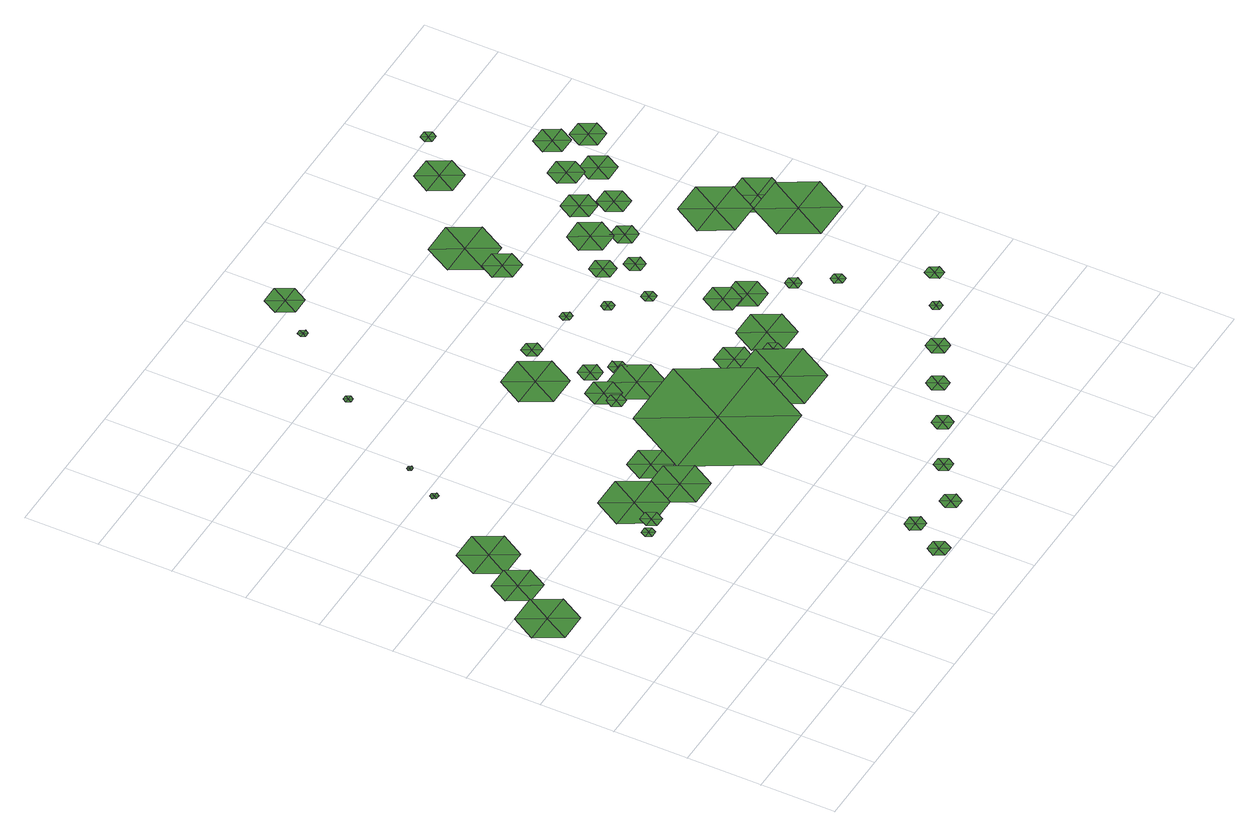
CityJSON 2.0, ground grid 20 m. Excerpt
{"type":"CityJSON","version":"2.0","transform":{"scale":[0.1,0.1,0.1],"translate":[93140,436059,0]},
"CityObjects":{
"tree1":{"type":"SolitaryVegetationObject","attributes":{"Point Count":10255,"Average Intensity":0,"Average Number of Returns":3.85},"geometry":[{"type":"MultiSurface","lod":"0","boundaries":[[[0,1,2]],[[0,3,1]],[[0,4,3]],[[0,5,4]],[[0,6,5]],[[0,2,6]]]}]},
"tree2":{"type":"SolitaryVegetationObject","attributes":{"Point Count":6883,"Average Intensity":0,"Average Number of Returns":3.91},"geometry":[{"type":"MultiSurface","lod":"0","boundaries":[[[7,8,9]],[[7,10,8]],[[7,11,10]],[[7,12,11]],[[7,13,12]],[[7,9,13]]]}]},
"tree3":{"type":"SolitaryVegetationObject","attributes":{"Point Count":7567,"Average Intensity":0,"Average Number of Returns":3.78},"geometry":[{"type":"MultiSurface","lod":"0","boundaries":[[[14,15,16]],[[14,17,15]],[[14,18,17]],[[14,19,18]],[[14,20,19]],[[14,16,20]]]}]},
"tree4":{"type":"SolitaryVegetationObject","attributes":{"Point Count":204,"Average Intensity":0,"Average Number of Returns":1.75},"geometry":[{"type":"MultiSurface","lod":"0","boundaries":[[[21,22,23]],[[21,24,22]],[[21,25,24]],[[21,26,25]],[[21,27,26]],[[21,23,27]]]}]},
"tree5":{"type":"SolitaryVegetationObject","attributes":{"Point Count":142,"Average Intensity":0,"Average Number of Returns":3.11},"geometry":[{"type":"MultiSurface","lod":"0","boundaries":[[[28,29,30]],[[28,31,29]],[[28,32,31]],[[28,33,32]],[[28,34,33]],[[28,30,34]]]}]},
"tree6":{"type":"SolitaryVegetationObject","attributes":{"Point Count":363,"Average Intensity":0,"Average Number of Returns":2.79},"geometry":[{"type":"MultiSurface","lod":"0","boundaries":[[[35,36,37]],[[35,38,36]],[[35,39,38]],[[35,40,39]],[[35,41,40]],[[35,37,41]]]}]},
"tree7":{"type":"SolitaryVegetationObject","attributes":{"Point Count":779,"Average Intensity":0,"Average Number of Returns":4.23},"geometry":[{"type":"MultiSurface","lod":"0","boundaries":[[[42,43,44]],[[42,45,43]],[[42,46,45]],[[42,47,46]],[[42,48,47]],[[42,44,48]]]}]},
"tree8":{"type":"SolitaryVegetationObject","attributes":{"Point Count":1759,"Average Intensity":0,"Average Number of Returns":2.77},"geometry":[{"type":"MultiSurface","lod":"0","boundaries":[[[49,50,51]],[[49,52,50]],[[49,53,52]],[[49,54,53]],[[49,55,54]],[[49,51,55]]]}]},
"tree9":{"type":"SolitaryVegetationObject","attributes":{"Point Count":129,"Average Intensity":0,"Average Number of Returns":3.16},"geometry":[{"type":"MultiSurface","lod":"0","boundaries":[[[56,57,58]],[[56,59,57]],[[56,60,59]],[[56,61,60]],[[56,62,61]],[[56,58,62]]]}]},
"tree10":{"type":"SolitaryVegetationObject","attributes":{"Point Count":512,"Average Intensity":0,"Average Number of Returns":4.14},"geometry":[{"type":"MultiSurface","lod":"0","boundaries":[[[63,64,65]],[[63,66,64]],[[63,67,66]],[[63,68,67]],[[63,69,68]],[[63,65,69]]]}]},
"tree11":{"type":"SolitaryVegetationObject","attributes":{"Point Count":4995,"Average Intensity":0,"Average Number of Returns":3.78},"geometry":[{"type":"MultiSurface","lod":"0","boundaries":[[[70,71,72]],[[70,73,71]],[[70,74,73]],[[70,75,74]],[[70,76,75]],[[70,72,76]]]}]},
"tree12":{"type":"SolitaryVegetationObject","attributes":{"Point Count":1587,"Average Intensity":0,"Average Number of Returns":3.86},"geometry":[{"type":"MultiSurface","lod":"0","boundaries":[[[77,78,79]],[[77,80,78]],[[77,81,80]],[[77,82,81]],[[77,83,82]],[[77,79,83]]]}]},
"tree13":{"type":"SolitaryVegetationObject","attributes":{"Point Count":601,"Average Intensity":0,"Average Number of Returns":4.04},"geometry":[{"type":"MultiSurface","lod":"0","boundaries":[[[84,85,86]],[[84,87,85]],[[84,88,87]],[[84,89,88]],[[84,90,89]],[[84,86,90]]]}]},
"tree14":{"type":"SolitaryVegetationObject","attributes":{"Point Count":152,"Average Intensity":0,"Average Number of Returns":3.23},"geometry":[{"type":"MultiSurface","lod":"0","boundaries":[[[91,92,93]],[[91,94,92]],[[91,95,94]],[[91,96,95]],[[91,97,96]],[[91,93,97]]]}]},
"tree15":{"type":"SolitaryVegetationObject","attributes":{"Point Count":651,"Average Intensity":0,"Average Number of Returns":4.26},"geometry":[{"type":"MultiSurface","lod":"0","boundaries":[[[98,99,100]],[[98,101,99]],[[98,102,101]],[[98,103,102]],[[98,104,103]],[[98,100,104]]]}]},
"tree16":{"type":"SolitaryVegetationObject","attributes":{"Point Count":48356,"Average Intensity":0,"Average Number of Returns":3.88},"geometry":[{"type":"MultiSurface","lod":"0","boundaries":[[[105,106,107]],[[105,108,106]],[[105,109,108]],[[105,110,109]],[[105,111,110]],[[105,107,111]]]}]},
"tree17":{"type":"SolitaryVegetationObject","attributes":{"Point Count":199,"Average Intensity":0,"Average Number of Returns":3.47},"geometry":[{"type":"MultiSurface","lod":"0","boundaries":[[[112,113,114]],[[112,115,113]],[[112,116,115]],[[112,117,116]],[[112,118,117]],[[112,114,118]]]}]},
"tree18":{"type":"SolitaryVegetationObject","attributes":{"Point Count":433,"Average Intensity":0,"Average Number of Returns":3.18},"geometry":[{"type":"MultiSurface","lod":"0","boundaries":[[[119,120,121]],[[119,122,120]],[[119,123,122]],[[119,124,123]],[[119,125,124]],[[119,121,125]]]}]},
"tree19":{"type":"SolitaryVegetationObject","attributes":{"Point Count":2007,"Average Intensity":0,"Average Number of Returns":2.82},"geometry":[{"type":"MultiSurface","lod":"0","boundaries":[[[126,127,128]],[[126,129,127]],[[126,130,129]],[[126,131,130]],[[126,132,131]],[[126,128,132]]]}]},
"tree20":{"type":"SolitaryVegetationObject","attributes":{"Point Count":2214,"Average Intensity":0,"Average Number of Returns":3.38},"geometry":[{"type":"MultiSurface","lod":"0","boundaries":[[[133,134,135]],[[133,136,134]],[[133,137,136]],[[133,138,137]],[[133,139,138]],[[133,135,139]]]}]},
"tree21":{"type":"SolitaryVegetationObject","attributes":{"Point Count":153,"Average Intensity":0,"Average Number of Returns":3.01},"geometry":[{"type":"MultiSurface","lod":"0","boundaries":[[[140,141,142]],[[140,143,141]],[[140,144,143]],[[140,145,144]],[[140,146,145]],[[140,142,146]]]}]},
"tree22":{"type":"SolitaryVegetationObject","attributes":{"Point Count":744,"Average Intensity":0,"Average Number of Returns":3.3},"geometry":[{"type":"MultiSurface","lod":"0","boundaries":[[[147,148,149]],[[147,150,148]],[[147,151,150]],[[147,152,151]],[[147,153,152]],[[147,149,153]]]}]},
"tree23":{"type":"SolitaryVegetationObject","attributes":{"Point Count":1454,"Average Intensity":0,"Average Number of Returns":3.81},"geometry":[{"type":"MultiSurface","lod":"0","boundaries":[[[154,155,156]],[[154,157,155]],[[154,158,157]],[[154,159,158]],[[154,160,159]],[[154,156,160]]]}]},
"tree24":{"type":"SolitaryVegetationObject","attributes":{"Point Count":335,"Average Intensity":0,"Average Number of Returns":3.13},"geometry":[{"type":"MultiSurface","lod":"0","boundaries":[[[161,162,163]],[[161,164,162]],[[161,165,164]],[[161,166,165]],[[161,167,166]],[[161,163,167]]]}]},
"tree25":{"type":"SolitaryVegetationObject","attributes":{"Point Count":304,"Average Intensity":0,"Average Number of Returns":2.59},"geometry":[{"type":"MultiSurface","lod":"0","boundaries":[[[168,169,170]],[[168,171,169]],[[168,172,171]],[[168,173,172]],[[168,174,173]],[[168,170,174]]]}]},
"tree26":{"type":"SolitaryVegetationObject","attributes":{"Point Count":5925,"Average Intensity":0,"Average Number of Returns":3.79},"geometry":[{"type":"MultiSurface","lod":"0","boundaries":[[[175,176,177]],[[175,178,176]],[[175,179,178]],[[175,180,179]],[[175,181,180]],[[175,177,181]]]}]},
"tree27":{"type":"SolitaryVegetationObject","attributes":{"Point Count":3020,"Average Intensity":0,"Average Number of Returns":3.9},"geometry":[{"type":"MultiSurface","lod":"0","boundaries":[[[182,183,184]],[[182,185,183]],[[182,186,185]],[[182,187,186]],[[182,188,187]],[[182,184,188]]]}]},
"tree28":{"type":"SolitaryVegetationObject","attributes":{"Point Count":1573,"Average Intensity":0,"Average Number of Returns":2.73},"geometry":[{"type":"MultiSurface","lod":"0","boundaries":[[[189,190,191]],[[189,192,190]],[[189,193,192]],[[189,194,193]],[[189,195,194]],[[189,191,195]]]}]},
"tree29":{"type":"SolitaryVegetationObject","attributes":{"Point Count":1858,"Average Intensity":0,"Average Number of Returns":4.19},"geometry":[{"type":"MultiSurface","lod":"0","boundaries":[[[196,197,198]],[[196,199,197]],[[196,200,199]],[[196,201,200]],[[196,202,201]],[[196,198,202]]]}]},
"tree30":{"type":"SolitaryVegetationObject","attributes":{"Point Count":348,"Average Intensity":0,"Average Number of Returns":1.92},"geometry":[{"type":"MultiSurface","lod":"0","boundaries":[[[203,204,205]],[[203,206,204]],[[203,207,206]],[[203,208,207]],[[203,209,208]],[[203,205,209]]]}]},
"tree31":{"type":"SolitaryVegetationObject","attributes":{"Point Count":319,"Average Intensity":0,"Average Number of Returns":3.71},"geometry":[{"type":"MultiSurface","lod":"0","boundaries":[[[210,211,212]],[[210,213,211]],[[210,214,213]],[[210,215,214]],[[210,216,215]],[[210,212,216]]]}]},
"tree32":{"type":"SolitaryVegetationObject","attributes":{"Point Count":1496,"Average Intensity":0,"Average Number of Returns":3.72},"geometry":[{"type":"MultiSurface","lod":"0","boundaries":[[[217,218,219]],[[217,220,218]],[[217,221,220]],[[217,222,221]],[[217,223,222]],[[217,219,223]]]}]},
"tree33":{"type":"SolitaryVegetationObject","attributes":{"Point Count":400,"Average Intensity":0,"Average Number of Returns":3.74},"geometry":[{"type":"MultiSurface","lod":"0","boundaries":[[[224,225,226]],[[224,227,225]],[[224,228,227]],[[224,229,228]],[[224,230,229]],[[224,226,230]]]}]},
"tree34":{"type":"SolitaryVegetationObject","attributes":{"Point Count":1701,"Average Intensity":0,"Average Number of Returns":3.98},"geometry":[{"type":"MultiSurface","lod":"0","boundaries":[[[231,232,233]],[[231,234,232]],[[231,235,234]],[[231,236,235]],[[231,237,236]],[[231,233,237]]]}]},
"tree35":{"type":"SolitaryVegetationObject","attributes":{"Point Count":415,"Average Intensity":0,"Average Number of Returns":3.46},"geometry":[{"type":"MultiSurface","lod":"0","boundaries":[[[238,239,240]],[[238,241,239]],[[238,242,241]],[[238,243,242]],[[238,244,243]],[[238,240,244]]]}]},
"tree36":{"type":"SolitaryVegetationObject","attributes":{"Point Count":1067,"Average Intensity":0,"Average Number of Returns":2.65},"geometry":[{"type":"MultiSurface","lod":"0","boundaries":[[[245,246,247]],[[245,248,246]],[[245,249,248]],[[245,250,249]],[[245,251,250]],[[245,247,251]]]}]},
"tree37":{"type":"SolitaryVegetationObject","attributes":{"Point Count":260,"Average Intensity":0,"Average Number of Returns":1.62},"geometry":[{"type":"MultiSurface","lod":"0","boundaries":[[[252,253,254]],[[252,255,253]],[[252,256,255]],[[252,257,256]],[[252,258,257]],[[252,254,258]]]}]},
"tree38":{"type":"SolitaryVegetationObject","attributes":{"Point Count":3592,"Average Intensity":0,"Average Number of Returns":4.32},"geometry":[{"type":"MultiSurface","lod":"0","boundaries":[[[259,260,261]],[[259,262,260]],[[259,263,262]],[[259,264,263]],[[259,265,264]],[[259,261,265]]]}]},
"tree39":{"type":"SolitaryVegetationObject","attributes":{"Point Count":1185,"Average Intensity":0,"Average Number of Returns":3.66},"geometry":[{"type":"MultiSurface","lod":"0","boundaries":[[[266,267,268]],[[266,269,267]],[[266,270,269]],[[266,271,270]],[[266,272,271]],[[266,268,272]]]}]},
"tree40":{"type":"SolitaryVegetationObject","attributes":{"Point Count":1926,"Average Intensity":0,"Average Number of Returns":3.17},"geometry":[{"type":"MultiSurface","lod":"0","boundaries":[[[273,274,275]],[[273,276,274]],[[273,277,276]],[[273,278,277]],[[273,279,278]],[[273,275,279]]]}]},
"tree41":{"type":"SolitaryVegetationObject","attributes":{"Point Count":806,"Average Intensity":0,"Average Number of Returns":3.67},"geometry":[{"type":"MultiSurface","lod":"0","boundaries":[[[280,281,282]],[[280,283,281]],[[280,284,283]],[[280,285,284]],[[280,286,285]],[[280,282,286]]]}]},
"tree42":{"type":"SolitaryVegetationObject","attributes":{"Point Count":142,"Average Intensity":0,"Average Number of Returns":2.89},"geometry":[{"type":"MultiSurface","lod":"0","boundaries":[[[287,288,289]],[[287,290,288]],[[287,291,290]],[[287,292,291]],[[287,293,292]],[[287,289,293]]]}]},
"tree43":{"type":"SolitaryVegetationObject","attributes":{"Point Count":359,"Average Intensity":0,"Average Number of Returns":3.56},"geometry":[{"type":"MultiSurface","lod":"0","boundaries":[[[294,295,296]],[[294,297,295]],[[294,298,297]],[[294,299,298]],[[294,300,299]],[[294,296,300]]]}]},
"tree44":{"type":"SolitaryVegetationObject","attributes":{"Point Count":432,"Average Intensity":0,"Average Number of Returns":3.73},"geometry":[{"type":"MultiSurface","lod":"0","boundaries":[[[301,302,303]],[[301,304,302]],[[301,305,304]],[[301,306,305]],[[301,307,306]],[[301,303,307]]]}]},
"tree45":{"type":"SolitaryVegetationObject","attributes":{"Point Count":3919,"Average Intensity":0,"Average Number of Returns":3.82},"geometry":[{"type":"MultiSurface","lod":"0","boundaries":[[[308,309,310]],[[308,311,309]],[[308,312,311]],[[308,313,312]],[[308,314,313]],[[308,310,314]]]}]},
"tree46":{"type":"SolitaryVegetationObject","attributes":{"Point Count":1992,"Average Intensity":0,"Average Number of Returns":3.77},"geometry":[{"type":"MultiSurface","lod":"0","boundaries":[[[315,316,317]],[[315,318,316]],[[315,319,318]],[[315,320,319]],[[315,321,320]],[[315,317,321]]]}]},
"tree47":{"type":"SolitaryVegetationObject","attributes":{"Point Count":840,"Average Intensity":0,"Average Number of Returns":3.75},"geometry":[{"type":"MultiSurface","lod":"0","boundaries":[[[322,323,324]],[[322,325,323]],[[322,326,325]],[[322,327,326]],[[322,328,327]],[[322,324,328]]]}]},
"tree48":{"type":"SolitaryVegetationObject","attributes":{"Point Count":2900,"Average Intensity":0,"Average Number of Returns":3.69},"geometry":[{"type":"MultiSurface","lod":"0","boundaries":[[[329,330,331]],[[329,332,330]],[[329,333,332]],[[329,334,333]],[[329,335,334]],[[329,331,335]]]}]},
"tree49":{"type":"SolitaryVegetationObject","attributes":{"Point Count":2158,"Average Intensity":0,"Average Number of Returns":3.61},"geometry":[{"type":"MultiSurface","lod":"0","boundaries":[[[336,337,338]],[[336,339,337]],[[336,340,339]],[[336,341,340]],[[336,342,341]],[[336,338,342]]]}]},
"tree50":{"type":"SolitaryVegetationObject","attributes":{"Point Count":746,"Average Intensity":0,"Average Number of Returns":2.89},"geometry":[{"type":"MultiSurface","lod":"0","boundaries":[[[343,344,345]],[[343,346,344]],[[343,347,346]],[[343,348,347]],[[343,349,348]],[[343,345,349]]]}]},
"tree51":{"type":"SolitaryVegetationObject","attributes":{"Point Count":1130,"Average Intensity":0,"Average Number of Returns":1.96},"geometry":[{"type":"MultiSurface","lod":"0","boundaries":[[[350,351,352]],[[350,353,351]],[[350,354,353]],[[350,355,354]],[[350,356,355]],[[350,352,356]]]}]},
"tree52":{"type":"SolitaryVegetationObject","attributes":{"Point Count":2077,"Average Intensity":0,"Average Number of Returns":1.51},"geometry":[{"type":"MultiSurface","lod":"0","boundaries":[[[357,358,359]],[[357,360,358]],[[357,361,360]],[[357,362,361]],[[357,363,362]],[[357,359,363]]]}]},
"tree53":{"type":"SolitaryVegetationObject","attributes":{"Point Count":2545,"Average Intensity":0,"Average Number of Returns":3.76},"geometry":[{"type":"MultiSurface","lod":"0","boundaries":[[[364,365,366]],[[364,367,365]],[[364,368,367]],[[364,369,368]],[[364,370,369]],[[364,366,370]]]}]},
"tree54":{"type":"SolitaryVegetationObject","attributes":{"Point Count":1832,"Average Intensity":0,"Average Number of Returns":2.76},"geometry":[{"type":"MultiSurface","lod":"0","boundaries":[[[371,372,373]],[[371,374,372]],[[371,375,374]],[[371,376,375]],[[371,377,376]],[[371,373,377]]]}]},
"tree55":{"type":"SolitaryVegetationObject","attributes":{"Point Count":1797,"Average Intensity":0,"Average Number of Returns":3.51},"geometry":[{"type":"MultiSurface","lod":"0","boundaries":[[[378,379,380]],[[378,381,379]],[[378,382,381]],[[378,383,382]],[[378,384,383]],[[378,380,384]]]}]},
"tree56":{"type":"SolitaryVegetationObject","attributes":{"Point Count":165,"Average Intensity":0,"Average Number of Returns":2.69},"geometry":[{"type":"MultiSurface","lod":"0","boundaries":[[[385,386,387]],[[385,388,386]],[[385,389,388]],[[385,390,389]],[[385,391,390]],[[385,387,391]]]}]},
"tree57":{"type":"SolitaryVegetationObject","attributes":{"Point Count":2980,"Average Intensity":0,"Average Number of Returns":3.78},"geometry":[{"type":"MultiSurface","lod":"0","boundaries":[[[392,393,394]],[[392,395,393]],[[392,396,395]],[[392,397,396]],[[392,398,397]],[[392,394,398]]]}]},
"tree58":{"type":"SolitaryVegetationObject","attributes":{"Point Count":2413,"Average Intensity":0,"Average Number of Returns":3.69},"geometry":[{"type":"MultiSurface","lod":"0","boundaries":[[[399,400,401]],[[399,402,400]],[[399,403,402]],[[399,404,403]],[[399,405,404]],[[399,401,405]]]}]}
},
"vertices":[
[80,732,0],[41,800,0],[1,732,0],[120,800,0],[159,732,0],[120,663,0],[41,663,0],
[149,850,0],[118,905,0],[87,850,0],[181,905,0],[212,850,0],[181,796,0],[118,796,0],
[213,964,0],[174,1031,0],[136,964,0],[251,1031,0],[290,964,0],[251,897,0],[174,897,0],
[466,667,0],[457,682,0],[449,667,0],[475,682,0],[483,667,0],[475,652,0],[457,652,0],
[336,1178,0],[330,1188,0],[324,1178,0],[341,1188,0],[347,1178,0],[341,1168,0],[330,1168,0],
[510,683,0],[497,707,0],[484,683,0],[524,707,0],[537,683,0],[524,660,0],[497,660,0],
[746,30,0],[732,54,0],[718,30,0],[761,54,0],[774,30,0],[761,5,0],[732,5,0],
[543,748,0],[500,823,0],[456,748,0],[586,823,0],[630,748,0],[586,673,0],[500,673,0],
[394,1276,0],[390,1283,0],[386,1276,0],[398,1283,0],[403,1276,0],[398,1269,0],[390,1269,0],
[797,122,0],[783,145,0],[769,122,0],[811,145,0],[825,122,0],[811,98,0],[783,98,0],
[652,683,0],[615,748,0],[577,683,0],[690,748,0],[728,683,0],[690,618,0],[615,618,0],
[681,777,0],[653,827,0],[624,777,0],[710,827,0],[738,777,0],[710,728,0],[653,728,0],
[908,86,0],[895,110,0],[881,86,0],[922,110,0],[936,86,0],[922,62,0],[895,62,0],
[542,1524,0],[536,1534,0],[530,1524,0],[548,1534,0],[554,1524,0],[548,1513,0],[536,1513,0],
[1015,163,0],[1002,184,0],[990,163,0],[1027,184,0],[1039,163,0],[1027,142,0],[1002,142,0],
[906,718,0],[805,893,0],[704,718,0],[1006,893,0],[1107,718,0],[1006,544,0],[805,544,0],
[842,959,0],[830,980,0],[817,959,0],[854,980,0],[866,959,0],[854,937,0],[830,937,0],
[851,998,0],[829,1037,0],[806,998,0],[874,1037,0],[897,998,0],[874,958,0],[829,958,0],
[809,1161,0],[768,1233,0],[726,1161,0],[851,1233,0],[892,1161,0],[851,1089,0],[768,1089,0],
[923,947,0],[887,1009,0],[852,947,0],[959,1009,0],[994,947,0],[959,886,0],[887,886,0],
[696,1730,0],[689,1742,0],[683,1730,0],[702,1742,0],[709,1730,0],[702,1719,0],[689,1719,0],
[1146,237,0],[1132,261,0],[1119,237,0],[1160,261,0],[1174,237,0],[1160,213,0],[1132,213,0],
[901,1061,0],[885,1088,0],[869,1061,0],[916,1088,0],[932,1061,0],[916,1034,0],[885,1034,0],
[949,1013,0],[937,1034,0],[926,1013,0],[961,1034,0],[972,1013,0],[961,993,0],[937,993,0],
[905,1222,0],[892,1245,0],[879,1222,0],[918,1245,0],[932,1222,0],[918,1199,0],[892,1199,0],
[1104,656,0],[1048,754,0],[991,656,0],[1161,754,0],[1218,656,0],[1161,558,0],[1048,558,0],
[779,1824,0],[754,1867,0],[730,1824,0],[803,1867,0],[828,1824,0],[803,1782,0],[754,1782,0],
[1106,782,0],[1082,825,0],[1057,782,0],[1131,825,0],[1156,782,0],[1131,739,0],[1082,739,0],
[1263,314,0],[1249,339,0],[1234,314,0],[1278,339,0],[1292,314,0],[1278,288,0],[1249,288,0],
[1183,718,0],[1170,739,0],[1158,718,0],[1195,739,0],[1207,718,0],[1195,697,0],[1170,697,0],
[1049,1207,0],[1041,1221,0],[1033,1207,0],[1058,1221,0],[1066,1207,0],[1058,1193,0],[1041,1193,0],
[1228,759,0],[1191,823,0],[1153,759,0],[1265,823,0],[1302,759,0],[1265,694,0],[1191,694,0],
[1130,1138,0],[1121,1152,0],[1113,1138,0],[1139,1152,0],[1147,1138,0],[1139,1123,0],[1121,1123,0],
[1381,377,0],[1366,404,0],[1350,377,0],[1396,404,0],[1411,377,0],[1396,351,0],[1366,351,0],
[1206,1068,0],[1196,1085,0],[1187,1068,0],[1216,1085,0],[1226,1068,0],[1216,1051,0],[1196,1051,0],
[1282,909,0],[1259,949,0],[1236,909,0],[1306,949,0],[1329,909,0],[1306,869,0],[1259,869,0],
[1135,1428,0],[1111,1470,0],[1086,1428,0],[1160,1470,0],[1184,1428,0],[1160,1386,0],[1111,1386,0],
[1326,866,0],[1301,910,0],[1276,866,0],[1351,910,0],[1376,866,0],[1351,822,0],[1301,822,0],
[1240,1211,0],[1223,1241,0],[1206,1211,0],[1257,1241,0],[1274,1211,0],[1257,1182,0],[1223,1182,0],
[1146,1535,0],[1102,1611,0],[1059,1535,0],[1190,1611,0],[1234,1535,0],[1190,1459,0],[1102,1459,0],
[1292,1152,0],[1278,1176,0],[1265,1152,0],[1305,1176,0],[1319,1152,0],[1305,1129,0],[1278,1129,0],
[1505,450,0],[1496,464,0],[1488,450,0],[1513,464,0],[1522,450,0],[1513,435,0],[1496,435,0],
[1413,787,0],[1402,805,0],[1392,787,0],[1423,805,0],[1434,787,0],[1423,769,0],[1402,769,0],
[1477,701,0],[1468,717,0],[1458,701,0],[1487,717,0],[1496,701,0],[1487,684,0],[1468,684,0],
[1328,1293,0],[1299,1342,0],[1270,1293,0],[1356,1342,0],[1385,1293,0],[1356,1243,0],[1299,1243,0],
[1372,1224,0],[1355,1255,0],[1337,1224,0],[1390,1255,0],[1408,1224,0],[1390,1194,0],[1355,1194,0],
[1606,509,0],[1594,530,0],[1583,509,0],[1618,530,0],[1630,509,0],[1618,488,0],[1594,488,0],
[1410,1368,0],[1388,1408,0],[1365,1368,0],[1433,1408,0],[1456,1368,0],[1433,1329,0],[1388,1329,0],
[1464,1303,0],[1443,1340,0],[1422,1303,0],[1486,1340,0],[1507,1303,0],[1486,1266,0],[1443,1266,0],
[1346,1713,0],[1315,1766,0],[1284,1713,0],[1377,1766,0],[1407,1713,0],[1377,1660,0],[1315,1660,0],
[1557,1078,0],[1512,1156,0],[1466,1078,0],[1602,1156,0],[1647,1078,0],[1602,999,0],[1512,999,0],
[1654,905,0],[1600,997,0],[1547,905,0],[1707,997,0],[1760,905,0],[1707,813,0],[1600,813,0],
[1500,1452,0],[1478,1491,0],[1456,1452,0],[1523,1491,0],[1545,1452,0],[1523,1413,0],[1478,1413,0],
[1648,1012,0],[1613,1073,0],[1577,1012,0],[1684,1073,0],[1719,1012,0],[1684,950,0],[1613,950,0],
[1552,1393,0],[1529,1434,0],[1505,1393,0],[1576,1434,0],[1599,1393,0],[1576,1352,0],[1529,1352,0],
[1455,1802,0],[1445,1819,0],[1436,1802,0],[1465,1819,0],[1474,1802,0],[1465,1786,0],[1445,1786,0],
[1584,1536,0],[1561,1576,0],[1538,1536,0],[1608,1576,0],[1631,1536,0],[1608,1496,0],[1561,1496,0],
[1646,1472,0],[1623,1510,0],[1601,1472,0],[1668,1510,0],[1690,1472,0],[1668,1433,0],[1623,1433,0]
]}
